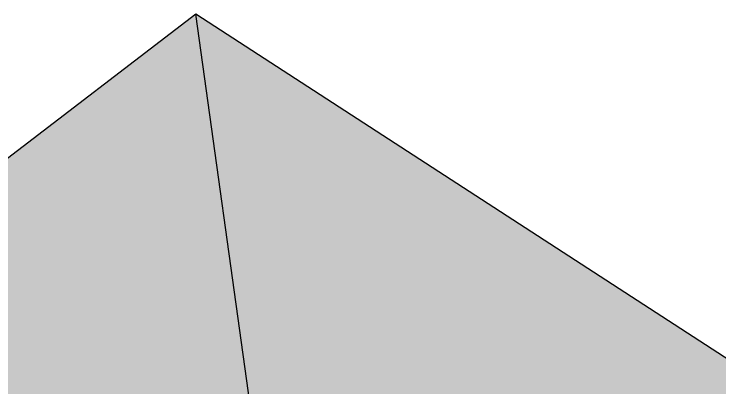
# Model space of a CAD drawing. Header units: millimetres. Extents: x 4739 to 8339, y 4047 to 5430.
# Drawn here: x 6755.68104 to 6755.68623, y 4607.95839 to 4607.96114 of the extents above; entities that cross this region are included whole.
import ezdxf

# ---------------------------------------------------------------- set-up
doc = ezdxf.new("R2010")
doc.units = ezdxf.units.MM
doc.header["$LTSCALE"] = 10
doc.layers.add('Comentarios', color=7, linetype='Continuous')
doc.layers.add('Material', color=7, linetype='Continuous')

# ---------------------------------------------------------------- blocks, each defined once
blk = doc.blocks.new('ac1')
at = {"layer": 'Material'}
h = blk.add_hatch(color=57, dxfattribs=at)
h.dxf.hatch_style = 1
h.paths.add_polyline_path([(-96.8273934, 109.1036129), (-96.7661, 108.6644355), (-94.0937722, 106.928072), (-93.8119134, 107.1456902)])
h.paths.add_polyline_path([(-96.7661, 108.6644355), (-96.8273934, 109.1036129), (-112.1185577, 97.3878988), (-111.7742658, 97.1554924)])
h.paths.add_polyline_path([(-94.0118406, 98.7658767), (-99.7587694, 102.5542292), (-99.6942691, 102.1154358), (-93.9518118, 98.3273644)])
h.paths.add_polyline_path([(-88.0179776, 102.9802824), (-88.0724855, 103.4191339), (-94.0118406, 98.7658767), (-93.9518118, 98.3273644)])
h.paths.add_polyline_path([(-96.7482978, 96.6219674), (-103.3369073, 91.4600443), (-102.9998318, 91.2325091), (-96.6856972, 96.1836333)])
h.paths.add_polyline_path([(-88.0724855, 103.4191339), (-88.0179776, 102.9802824), (-85.2985752, 101.2133318), (-85.017296, 101.4354282)])
at = {"layer": 'Comentarios', "lineweight": -3}
for points in [[(-96.8273934, 109.1036129), (-112.1185577, 97.3878988)], [(-93.8119134, 107.1456902), (-96.8273934, 109.1036129)], [(-96.7661, 108.6644355), (-96.8273934, 109.1036129)]]:
    blk.add_lwpolyline(points, dxfattribs=at)

msp = doc.modelspace()

# ---------------------------------------------------------------- block references
at = {"layer": 'Comentarios'}
msp.add_blockref('ac1', (6852.5097654, 4498.8575235), dxfattribs=at)

doc.saveas('drawing.dxf')
